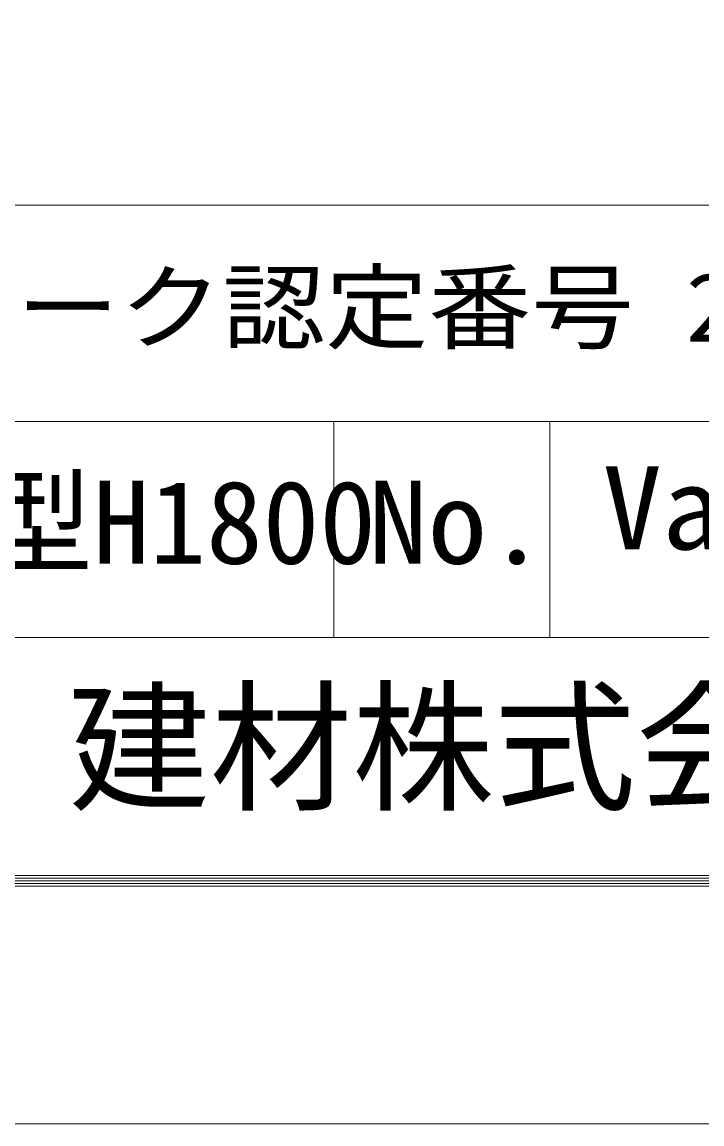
# Model space of a CAD drawing. Units: millimetres, scale not verified. Extents: x -4455 to 4455, y -3150 to 3150.
# Drawn here: x 2898 to 3565, y -3150 to -2069 of the extents above; entities that cross this region are included whole.
import ezdxf
from ezdxf.enums import TextEntityAlignment as Align

# ---------------------------------------------------------------- set-up
doc = ezdxf.new("R2010")
doc.units = ezdxf.units.MM
doc.header["$LTSCALE"] = 30
doc.layers.add('0-D_D-TTL', color=7, linetype='Continuous', lineweight=9)
doc.layers.add('0-E_D-TTL-TXT', color=7, linetype='Continuous')
doc.styles.add('ＭＳ ゴシック', font='')
doc.styles.get('ＭＳ ゴシック').set_extended_font_data('MS Gothic')

msp = doc.modelspace()

# ---------------------------------------------------------------- linework, layer by layer
at = {"layer": '0-D_D-TTL'}
for p, q in [((2248.93, -2248.4), (4158.15, -2248.4)), ((2248.93, -2460.53), (4158.15, -2460.53)), ((3203.54, -2460.53), (3203.54, -2672.67)), ((3415.67, -2460.53), (3415.67, -2672.67)), ((2248.93, -2672.67), (4158.15, -2672.67))]:
    msp.add_line(p, q, dxfattribs=at)
at = {"layer": '0-D_D-TTL', "color": 2, "lineweight": 18}
msp.add_lwpolyline([(-4454.56, 3150.45), (4455.14, 3150.45), (4455.14, -3149.97), (-4454.56, -3149.97)], close=True, dxfattribs=at)
at = {"layer": '0-D_D-TTL'}
for points in [[(-4168.18, 2917.11), (4168.75, 2917.11), (4168.75, -2916.62), (-4168.18, -2916.62)], [(-4165.53, 2914.45), (4166.1, 2914.45), (4166.1, -2913.97), (-4165.53, -2913.97)], [(-4162.87, 2911.8), (4163.45, 2911.8), (4163.45, -2911.32), (-4162.87, -2911.32)], [(-4160.22, 2909.15), (4160.8, 2909.15), (4160.8, -2908.67), (-4160.22, -2908.67)], [(-4157.57, 2906.5), (4158.15, 2906.5), (4158.15, -2906.02), (-4157.57, -2906.02)]]:
    msp.add_lwpolyline(points, close=True, dxfattribs=at)

# ---------------------------------------------------------------- texts
at = {"layer": '0-E_D-TTL-TXT', "style": 'ＭＳ ゴシック'}
for s, height, width, p in [('エコマーク認定番号 22 131 001', 67.35, 1.1, (2588.93, -2402.42)), ('Vab5h18pet-h', 81.6, 1.05, (3467.29, -2610.59)), ('No.', 81.6, 1.05, (3237.48, -2624.73))]:
    msp.add_text(s, height=height, dxfattribs=dict(at, width=width)).set_placement(p, align=Align.BOTTOM_LEFT)
for s, height, p in [('VAB5PET型H1800', 81.64, (2467.14, -2624.73)), ('JFE 建材株式会社', 102.1, (2665.12, -2862))]:
    msp.add_text(s, height=height, dxfattribs=at).set_placement(p, align=Align.BOTTOM_LEFT)

doc.saveas('drawing.dxf')
